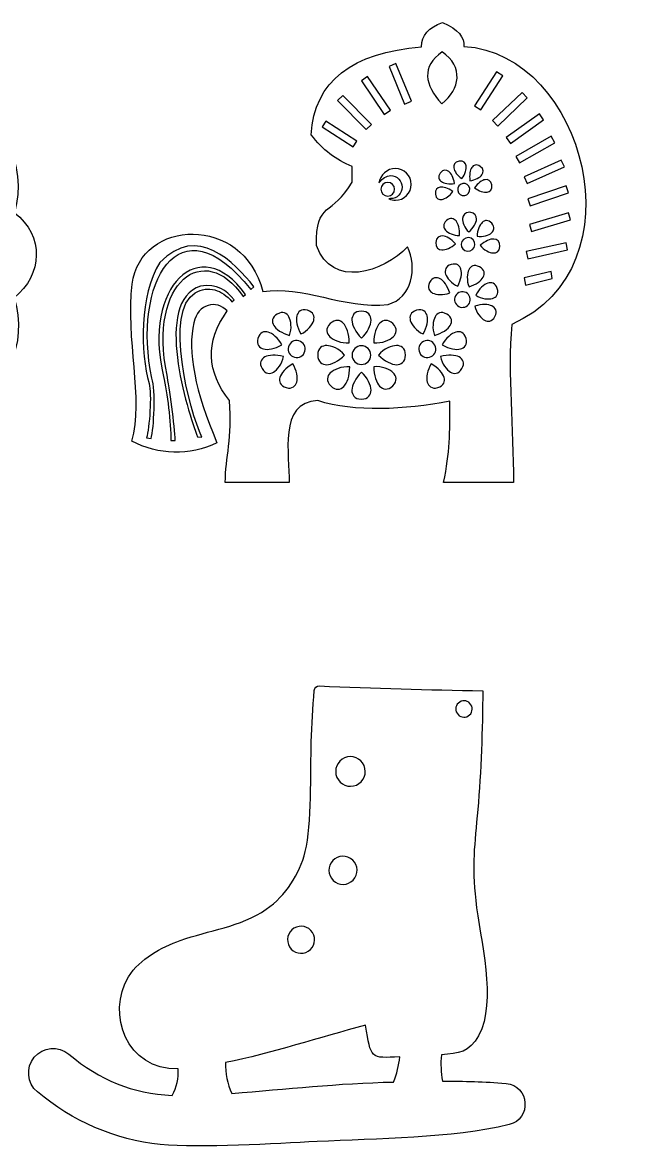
# Model space of a CAD drawing. Header units: centimetres. Extents: x 2 to 128, y -104 to 2.
# Drawn here: x 71.29 to 84.74, y -23.56 to 0.92 of the extents above; entities that cross this region are included whole.
import ezdxf

# ---------------------------------------------------------------- set-up
doc = ezdxf.new("R2010")
doc.units = ezdxf.units.CM
doc.header["$MEASUREMENT"] = 0
doc.layers.add('layer 1', color=7, linetype='Continuous')

msp = doc.modelspace()

# ---------------------------------------------------------------- linework, layer by layer
at = {"layer": 'layer 1', "color": 250}
for points, knots in [([(63.96083, -7.57743), (64.09123, -8.40445), (64.84397, -8.83688), (65.61331, -8.50475), (65.61331, -8.50475), (66.44072, -9.33908), (67.4989, -9.25009), (68.2629, -8.38622), (68.2629, -8.38622), (69.04592, -8.67471), (69.80002, -8.19363), (69.87358, -7.36822), (69.87358, -7.36822), (70.95176, -7.14973), (71.41906, -6.06521), (71.10772, -5.06725), (71.10772, -5.06725), (71.72603, -4.57216), (71.77179, -3.71559), (71.11471, -3.21948), (71.11471, -3.21948), (71.40516, -2.14892), (70.86692, -1.09057), (69.74808, -0.90458), (69.74808, -0.90458), (69.61888, -0.0811), (68.94807, 0.35148), (68.15832, 0.05763), (68.15832, 0.05763), (67.84353, 0.42274), (67.44468, 0.61819), (67.03364, 0.6576), (67.03364, 0.6576), (67.03943, 0.67625), (67.04254, 0.69604), (67.04254, 0.71659), (67.04254, 0.71659), (67.04254, 0.82635), (66.95358, 0.91531), (66.84382, 0.91531), (66.84382, 0.91531), (66.73407, 0.91531), (66.6451, 0.82635), (66.6451, 0.71659), (66.6451, 0.71659), (66.6451, 0.6934), (66.64909, 0.67114), (66.65639, 0.65045), (66.65639, 0.65045), (66.22525, 0.59338), (65.80474, 0.36979), (65.47736, -0.00521), (65.47736, -0.00521), (64.77102, 0.38745), (63.90138, -0.17379), (63.84578, -0.96743), (63.84578, -0.96743), (62.69207, -1.15576), (62.25431, -2.31635), (62.53492, -3.366), (62.53492, -3.366), (61.80345, -4.00767), (62.00421, -4.82334), (62.55932, -5.25559), (62.55932, -5.25559), (62.33416, -6.32259), (62.80063, -7.39158), (63.96083, -7.57743)], [0, 0, 0, 0, 0.05555556, 0.05555556, 0.05555556, 0.05555556, 0.11111111, 0.11111111, 0.11111111, 0.11111111, 0.16666667, 0.16666667, 0.16666667, 0.16666667, 0.22222222, 0.22222222, 0.22222222, 0.22222222, 0.27777778, 0.27777778, 0.27777778, 0.27777778, 0.33333333, 0.33333333, 0.33333333, 0.33333333, 0.38888889, 0.38888889, 0.38888889, 0.38888889, 0.44444444, 0.44444444, 0.44444444, 0.44444444, 0.5, 0.5, 0.5, 0.5, 0.55555556, 0.55555556, 0.55555556, 0.55555556, 0.61111111, 0.61111111, 0.61111111, 0.61111111, 0.66666667, 0.66666667, 0.66666667, 0.66666667, 0.72222222, 0.72222222, 0.72222222, 0.72222222, 0.77777778, 0.77777778, 0.77777778, 0.77777778, 0.83333333, 0.83333333, 0.83333333, 0.83333333, 0.88888889, 0.88888889, 0.88888889, 0.88888889, 1, 1, 1, 1]), ([(81.96283, -9.08262), (81.95989, -7.87783), (81.83219, -6.75577), (81.92197, -5.64574), (81.92197, -5.64574), (84.74299, -4.41634), (83.50586, 0.24093), (80.88507, 0.39685), (80.88507, 0.39685), (80.88947, 0.59094), (80.7735, 0.76892), (80.42027, 0.91531), (80.42027, 0.91531), (80.11439, 0.80988), (79.95591, 0.63639), (79.95994, 0.38791), (79.95994, 0.38791), (78.46581, 0.26039), (77.62825, -0.3486), (77.56436, -1.52497), (77.56436, -1.52497), (77.80793, -1.85354), (78.11245, -2.06772), (78.45135, -2.21751), (78.45135, -2.21751), (78.45135, -2.21751), (78.45137, -2.55273), (78.45137, -2.55273), (78.45137, -2.55273), (78.0384, -3.28711), (77.64686, -2.97658), (77.68258, -3.93367), (77.68258, -3.93367), (78.00394, -4.87027), (79.13542, -4.51896), (79.65806, -3.96049), (79.65806, -3.96049), (79.87761, -4.40691), (79.75537, -5.07788), (79.23345, -5.21191), (79.23345, -5.21191), (78.27285, -5.32251), (77.35448, -4.7825), (76.51607, -4.93481), (76.51607, -4.93481), (76.07707, -3.23489), (73.85338, -3.35183), (73.67334, -4.76929), (73.67334, -4.76929), (73.52435, -5.94921), (73.93853, -7.27212), (73.66442, -8.18389), (73.66442, -8.18389), (74.23673, -8.48176), (74.91857, -8.51772), (75.51473, -8.21965), (75.51473, -8.21965), (75.04208, -7.10262), (74.86702, -6.22594), (75.01415, -5.60954), (75.01415, -5.60954), (75.10232, -5.19764), (75.50366, -5.10391), (75.74082, -5.355), (75.74082, -5.355), (75.24918, -6.02926), (75.29984, -6.67708), (75.78552, -7.30366), (75.78552, -7.30366), (75.86151, -8.11412), (75.69678, -8.53183), (75.69678, -9.08307), (75.69678, -9.08307), (76.29205, -9.0831), (76.4822, -9.08312), (77.08166, -9.08315), (77.08166, -9.08315), (77.10493, -8.49739), (76.83205, -7.33737), (77.70737, -7.30364), (77.70737, -7.30364), (78.50195, -7.55942), (79.59597, -7.50864), (80.57669, -7.31258), (80.57669, -7.31258), (80.58302, -8.02681), (80.58168, -8.40699), (80.44102, -9.08469), (80.44102, -9.08469), (81.12293, -9.08376), (81.27458, -9.08356), (81.96283, -9.08262)], [0, 0, 0, 0, 0.04166667, 0.04166667, 0.04166667, 0.04166667, 0.08333333, 0.08333333, 0.08333333, 0.08333333, 0.125, 0.125, 0.125, 0.125, 0.16666667, 0.16666667, 0.16666667, 0.16666667, 0.20833333, 0.20833333, 0.20833333, 0.20833333, 0.25, 0.25, 0.25, 0.25, 0.29166667, 0.29166667, 0.29166667, 0.29166667, 0.33333333, 0.33333333, 0.33333333, 0.33333333, 0.375, 0.375, 0.375, 0.375, 0.41666667, 0.41666667, 0.41666667, 0.41666667, 0.45833333, 0.45833333, 0.45833333, 0.45833333, 0.5, 0.5, 0.5, 0.5, 0.54166667, 0.54166667, 0.54166667, 0.54166667, 0.58333333, 0.58333333, 0.58333333, 0.58333333, 0.625, 0.625, 0.625, 0.625, 0.66666667, 0.66666667, 0.66666667, 0.66666667, 0.70833333, 0.70833333, 0.70833333, 0.70833333, 0.75, 0.75, 0.75, 0.75, 0.79166667, 0.79166667, 0.79166667, 0.79166667, 0.83333333, 0.83333333, 0.83333333, 0.83333333, 0.875, 0.875, 0.875, 0.875, 0.91666667, 0.91666667, 0.91666667, 0.91666667, 1, 1, 1, 1]), ([(80.39998, -0.84954), (80.02745, -0.42948), (79.95131, -0.04794), (80.41307, 0.27675), (80.41307, 0.27675), (80.87483, -0.04794), (80.81272, -0.53675), (80.39998, -0.84954)], [0, 0, 0, 0, 0.33333333, 0.33333333, 0.33333333, 0.33333333, 1, 1, 1, 1]), ([(79.59307, -0.85728), (79.59307, -0.85728), (79.25818, -0.03815), (79.25818, -0.03815), (79.25818, -0.03815), (79.25818, -0.03815), (79.40709, 0.02274), (79.40709, 0.02274), (79.40709, 0.02274), (79.40709, 0.02274), (79.742, -0.79641), (79.742, -0.79641), (79.742, -0.79641), (79.742, -0.79641), (79.59307, -0.85728), (79.59307, -0.85728)], [0, 0, 0, 0, 0.2, 0.2, 0.2, 0.2, 0.4, 0.4, 0.4, 0.4, 0.6, 0.6, 0.6, 0.6, 1, 1, 1, 1]), ([(81.11336, -0.89801), (81.11336, -0.89801), (81.59411, -0.15503), (81.59411, -0.15503), (81.59411, -0.15503), (81.59411, -0.15503), (81.72917, -0.24244), (81.72917, -0.24244), (81.72917, -0.24244), (81.72917, -0.24244), (81.24844, -0.98541), (81.24844, -0.98541), (81.24844, -0.98541), (81.24844, -0.98541), (81.11336, -0.89801), (81.11336, -0.89801)], [0, 0, 0, 0, 0.2, 0.2, 0.2, 0.2, 0.4, 0.4, 0.4, 0.4, 0.6, 0.6, 0.6, 0.6, 1, 1, 1, 1]), ([(79.1519, -1.0817), (79.1519, -1.0817), (78.65546, -0.3491), (78.65546, -0.3491), (78.65546, -0.3491), (78.65546, -0.3491), (78.78865, -0.25886), (78.78865, -0.25886), (78.78865, -0.25886), (78.78865, -0.25886), (79.28508, -0.99143), (79.28508, -0.99143), (79.28508, -0.99143), (79.28508, -0.99143), (79.1519, -1.0817), (79.1519, -1.0817)], [0, 0, 0, 0, 0.2, 0.2, 0.2, 0.2, 0.4, 0.4, 0.4, 0.4, 0.6, 0.6, 0.6, 0.6, 1, 1, 1, 1]), ([(78.75837, -1.41126), (78.75837, -1.41126), (78.13712, -0.78105), (78.13712, -0.78105), (78.13712, -0.78105), (78.13712, -0.78105), (78.25169, -0.6681), (78.25169, -0.6681), (78.25169, -0.6681), (78.25169, -0.6681), (78.87296, -1.29831), (78.87296, -1.29831), (78.87296, -1.29831), (78.87296, -1.29831), (78.75837, -1.41126), (78.75837, -1.41126)], [0, 0, 0, 0, 0.2, 0.2, 0.2, 0.2, 0.4, 0.4, 0.4, 0.4, 0.6, 0.6, 0.6, 0.6, 1, 1, 1, 1]), ([(81.61935, -1.33394), (81.61935, -1.33394), (81.5082, -1.21761), (81.5082, -1.21761), (81.5082, -1.21761), (81.5082, -1.21761), (82.148, -0.60623), (82.148, -0.60623), (82.148, -0.60623), (82.148, -0.60623), (82.25915, -0.72255), (82.25915, -0.72255), (82.25915, -0.72255), (82.25915, -0.72255), (81.61935, -1.33394), (81.61935, -1.33394)], [0, 0, 0, 0, 0.2, 0.2, 0.2, 0.2, 0.4, 0.4, 0.4, 0.4, 0.6, 0.6, 0.6, 0.6, 1, 1, 1, 1]), ([(82.61664, -1.19744), (82.61664, -1.19744), (81.89778, -1.71357), (81.89778, -1.71357), (81.89778, -1.71357), (81.89778, -1.71357), (81.80395, -1.58289), (81.80395, -1.58289), (81.80395, -1.58289), (81.80395, -1.58289), (82.5228, -1.06676), (82.5228, -1.06676), (82.5228, -1.06676), (82.5228, -1.06676), (82.61664, -1.19744), (82.61664, -1.19744)], [0, 0, 0, 0, 0.2, 0.2, 0.2, 0.2, 0.4, 0.4, 0.4, 0.4, 0.6, 0.6, 0.6, 0.6, 1, 1, 1, 1]), ([(78.55342, -1.66417), (78.55342, -1.66417), (78.47398, -1.78687), (78.47398, -1.78687), (78.47398, -1.78687), (78.47398, -1.78687), (77.79907, -1.34992), (77.79907, -1.34992), (77.79907, -1.34992), (77.79907, -1.34992), (77.87851, -1.22722), (77.87851, -1.22722), (77.87851, -1.22722), (77.87851, -1.22722), (78.55342, -1.66417), (78.55342, -1.66417)], [0, 0, 0, 0, 0.2, 0.2, 0.2, 0.2, 0.4, 0.4, 0.4, 0.4, 0.6, 0.6, 0.6, 0.6, 1, 1, 1, 1]), ([(82.86258, -1.69709), (82.86258, -1.69709), (82.09307, -2.1341), (82.09307, -2.1341), (82.09307, -2.1341), (82.09307, -2.1341), (82.01361, -1.99421), (82.01361, -1.99421), (82.01361, -1.99421), (82.01361, -1.99421), (82.78312, -1.55718), (82.78312, -1.55718), (82.78312, -1.55718), (82.78312, -1.55718), (82.86258, -1.69709), (82.86258, -1.69709)], [0, 0, 0, 0, 0.2, 0.2, 0.2, 0.2, 0.4, 0.4, 0.4, 0.4, 0.6, 0.6, 0.6, 0.6, 1, 1, 1, 1]), ([(80.66434, -2.24662), (80.65399, -2.18374), (80.67716, -2.11541), (80.77766, -2.09887), (80.77766, -2.09887), (80.87814, -2.08235), (80.92196, -2.13968), (80.9323, -2.20255), (80.9323, -2.20255), (80.94264, -2.26539), (80.9115, -2.37838), (80.83966, -2.47602), (80.83966, -2.47602), (80.73991, -2.41935), (80.67466, -2.30948), (80.66434, -2.24662)], [0, 0, 0, 0, 0.2, 0.2, 0.2, 0.2, 0.4, 0.4, 0.4, 0.4, 0.6, 0.6, 0.6, 0.6, 1, 1, 1, 1]), ([(81.2743, -2.3946), (81.23721, -2.44633), (81.13002, -2.5159), (81.01547, -2.52246), (81.01547, -2.52246), (80.99437, -2.40311), (81.01654, -2.28802), (81.0537, -2.23628), (81.0537, -2.23628), (81.09084, -2.18453), (81.15554, -2.15255), (81.23826, -2.21194), (81.23826, -2.21194), (81.32103, -2.27129), (81.31148, -2.34285), (81.2743, -2.3946)], [0, 0, 0, 0, 0.2, 0.2, 0.2, 0.2, 0.4, 0.4, 0.4, 0.4, 0.6, 0.6, 0.6, 0.6, 1, 1, 1, 1]), ([(83.06666, -2.22094), (83.06666, -2.22094), (82.25933, -2.58334), (82.25933, -2.58334), (82.25933, -2.58334), (82.25933, -2.58334), (82.19343, -2.43656), (82.19343, -2.43656), (82.19343, -2.43656), (82.19343, -2.43656), (83.00078, -2.07416), (83.00078, -2.07416), (83.00078, -2.07416), (83.00078, -2.07416), (83.06666, -2.22094), (83.06666, -2.22094)], [0, 0, 0, 0, 0.2, 0.2, 0.2, 0.2, 0.4, 0.4, 0.4, 0.4, 0.6, 0.6, 0.6, 0.6, 1, 1, 1, 1]), ([(79.39351, -2.94925), (79.34398, -2.94925), (79.29689, -2.93885), (79.2543, -2.92014), (79.2543, -2.92014), (79.2543, -2.92014), (79.2913, -2.91295), (79.2913, -2.91295), (79.2913, -2.91295), (79.42937, -2.91295), (79.5413, -2.80104), (79.5413, -2.66297), (79.5413, -2.66297), (79.5413, -2.52493), (79.42937, -2.41296), (79.2913, -2.41296), (79.2913, -2.41296), (79.2018, -2.41296), (79.10328, -2.48002), (79.05913, -2.55073), (79.05913, -2.55073), (79.05913, -2.55073), (79.03196, -2.57082), (79.03196, -2.57082), (79.03196, -2.57082), (79.0598, -2.40616), (79.22209, -2.25608), (79.39351, -2.25608), (79.39351, -2.25608), (79.58492, -2.25608), (79.7401, -2.41125), (79.7401, -2.60267), (79.7401, -2.60267), (79.7401, -2.79408), (79.58493, -2.94925), (79.39351, -2.94925)], [0, 0, 0, 0, 0.1, 0.1, 0.1, 0.1, 0.2, 0.2, 0.2, 0.2, 0.3, 0.3, 0.3, 0.3, 0.4, 0.4, 0.4, 0.4, 0.5, 0.5, 0.5, 0.5, 0.6, 0.6, 0.6, 0.6, 0.7, 0.7, 0.7, 0.7, 0.8, 0.8, 0.8, 0.8, 1, 1, 1, 1]), ([(80.68022, -2.58044), (80.5696, -2.61092), (80.44577, -2.57934), (80.39402, -2.54225), (80.39402, -2.54225), (80.34227, -2.50509), (80.31032, -2.44039), (80.36967, -2.35764), (80.36967, -2.35764), (80.42904, -2.27492), (80.50056, -2.28447), (80.55235, -2.3216), (80.55235, -2.3216), (80.60408, -2.35874), (80.66197, -2.46064), (80.68022, -2.58044)], [0, 0, 0, 0, 0.2, 0.2, 0.2, 0.2, 0.4, 0.4, 0.4, 0.4, 0.6, 0.6, 0.6, 0.6, 1, 1, 1, 1]), ([(79.22814, -2.85959), (79.1453, -2.85959), (79.07814, -2.79244), (79.07814, -2.70959), (79.07814, -2.70959), (79.07814, -2.62674), (79.1453, -2.55959), (79.22814, -2.55959), (79.22814, -2.55959), (79.31098, -2.55959), (79.37814, -2.62674), (79.37814, -2.70959), (79.37814, -2.70959), (79.37814, -2.79244), (79.31098, -2.85959), (79.22814, -2.85959)], [0, 0, 0, 0, 0.2, 0.2, 0.2, 0.2, 0.4, 0.4, 0.4, 0.4, 0.6, 0.6, 0.6, 0.6, 1, 1, 1, 1]), ([(80.41035, -2.9299), (80.3475, -2.94026), (80.27914, -2.91707), (80.2626, -2.81661), (80.2626, -2.81661), (80.24608, -2.71609), (80.30341, -2.67228), (80.36631, -2.66197), (80.36631, -2.66197), (80.42915, -2.65165), (80.54207, -2.68272), (80.63972, -2.75458), (80.63972, -2.75458), (80.58308, -2.85433), (80.47319, -2.91958), (80.41035, -2.9299)], [0, 0, 0, 0, 0.2, 0.2, 0.2, 0.2, 0.4, 0.4, 0.4, 0.4, 0.6, 0.6, 0.6, 0.6, 1, 1, 1, 1]), ([(80.74853, -2.7363), (80.73671, -2.66419), (80.78552, -2.59613), (80.85762, -2.58427), (80.85762, -2.58427), (80.92975, -2.57243), (80.99781, -2.62124), (81.00967, -2.69336), (81.00967, -2.69336), (81.02153, -2.76547), (80.9727, -2.83355), (80.90054, -2.84539), (80.90054, -2.84539), (80.82847, -2.85725), (80.76039, -2.80842), (80.74853, -2.7363)], [0, 0, 0, 0, 0.2, 0.2, 0.2, 0.2, 0.4, 0.4, 0.4, 0.4, 0.6, 0.6, 0.6, 0.6, 1, 1, 1, 1]), ([(81.38778, -2.76918), (81.32492, -2.77949), (81.19995, -2.75288), (81.11433, -2.67654), (81.11433, -2.67654), (81.18382, -2.57719), (81.28089, -2.51154), (81.34371, -2.5012), (81.34371, -2.5012), (81.40657, -2.49088), (81.47494, -2.51401), (81.49146, -2.61451), (81.49146, -2.61451), (81.50798, -2.71501), (81.45064, -2.75882), (81.38778, -2.76918)], [0, 0, 0, 0, 0.2, 0.2, 0.2, 0.2, 0.4, 0.4, 0.4, 0.4, 0.6, 0.6, 0.6, 0.6, 1, 1, 1, 1]), ([(83.16009, -2.78772), (83.16009, -2.78772), (82.32077, -3.06821), (82.32077, -3.06821), (82.32077, -3.06821), (82.32077, -3.06821), (82.26977, -2.91563), (82.26977, -2.91563), (82.26977, -2.91563), (82.26977, -2.91563), (83.10909, -2.63513), (83.10909, -2.63513), (83.10909, -2.63513), (83.10909, -2.63513), (83.16009, -2.78772), (83.16009, -2.78772)], [0, 0, 0, 0, 0.2, 0.2, 0.2, 0.2, 0.4, 0.4, 0.4, 0.4, 0.6, 0.6, 0.6, 0.6, 1, 1, 1, 1]), ([(74.10021, -6.81766), (74.18851, -7.0708), (74.14552, -7.91277), (74.08541, -8.1265), (74.08541, -8.1265), (74.08541, -8.1265), (73.98497, -8.1128), (73.98497, -8.1128), (73.98497, -8.1128), (74.04508, -7.89909), (74.10514, -7.15804), (74.04015, -6.93136), (74.04015, -6.93136), (73.85411, -6.28236), (73.82682, -4.99331), (74.27671, -4.30363), (74.27671, -4.30363), (75.08005, -3.44676), (75.89914, -4.29593), (76.31882, -4.82695), (76.31882, -4.82695), (76.31882, -4.82695), (76.25136, -4.88771), (76.25136, -4.88771), (76.25136, -4.88771), (74.67624, -2.89508), (73.67334, -4.76931), (74.10021, -6.81766)], [0, 0, 0, 0, 0.125, 0.125, 0.125, 0.125, 0.25, 0.25, 0.25, 0.25, 0.375, 0.375, 0.375, 0.375, 0.5, 0.5, 0.5, 0.5, 0.625, 0.625, 0.625, 0.625, 0.75, 0.75, 0.75, 0.75, 1, 1, 1, 1]), ([(80.78816, -3.71206), (80.65968, -3.71788), (80.53218, -3.65256), (80.48485, -3.59907), (80.48485, -3.59907), (80.4375, -3.54562), (80.41867, -3.46693), (80.50417, -3.39128), (80.50417, -3.39128), (80.58963, -3.31559), (80.66542, -3.34378), (80.71279, -3.39728), (80.71279, -3.39728), (80.7601, -3.45077), (80.79807, -3.57651), (80.78816, -3.71206)], [0, 0, 0, 0, 0.2, 0.2, 0.2, 0.2, 0.4, 0.4, 0.4, 0.4, 0.6, 0.6, 0.6, 0.6, 1, 1, 1, 1]), ([(80.98847, -3.63754), (80.89352, -3.55079), (80.84956, -3.41445), (80.85387, -3.3432), (80.85387, -3.3432), (80.85821, -3.27188), (80.90054, -3.20292), (81.01448, -3.20988), (81.01448, -3.20988), (81.12844, -3.21679), (81.16209, -3.29039), (81.15777, -3.36166), (81.15777, -3.36166), (81.15343, -3.43293), (81.0913, -3.5487), (80.98847, -3.63754)], [0, 0, 0, 0, 0.2, 0.2, 0.2, 0.2, 0.4, 0.4, 0.4, 0.4, 0.6, 0.6, 0.6, 0.6, 1, 1, 1, 1]), ([(81.48388, -3.65668), (81.43041, -3.70401), (81.29593, -3.75341), (81.16908, -3.73204), (81.16908, -3.73204), (81.17571, -3.59631), (81.22859, -3.47611), (81.28207, -3.42874), (81.28207, -3.42874), (81.33556, -3.38141), (81.41423, -3.36255), (81.48988, -3.44805), (81.48988, -3.44805), (81.56557, -3.53352), (81.53737, -3.60935), (81.48388, -3.65668)], [0, 0, 0, 0, 0.2, 0.2, 0.2, 0.2, 0.4, 0.4, 0.4, 0.4, 0.6, 0.6, 0.6, 0.6, 1, 1, 1, 1]), ([(83.20221, -3.37482), (83.20221, -3.37482), (82.35373, -3.62621), (82.35373, -3.62621), (82.35373, -3.62621), (82.35373, -3.62621), (82.30802, -3.47195), (82.30802, -3.47195), (82.30802, -3.47195), (82.30802, -3.47195), (83.15652, -3.22056), (83.15652, -3.22056), (83.15652, -3.22056), (83.15652, -3.22056), (83.20221, -3.37482), (83.20221, -3.37482)], [0, 0, 0, 0, 0.2, 0.2, 0.2, 0.2, 0.4, 0.4, 0.4, 0.4, 0.6, 0.6, 0.6, 0.6, 1, 1, 1, 1]), ([(74.43044, -6.74933), (74.47631, -6.97342), (74.60598, -7.88897), (74.60598, -8.16656), (74.60598, -8.16656), (74.60598, -8.16656), (74.51438, -8.17094), (74.51438, -8.17094), (74.51438, -8.17094), (74.51438, -7.78639), (74.43729, -7.12634), (74.35337, -6.77521), (74.35337, -6.77521), (73.88818, -4.82904), (75.14595, -3.60866), (76.13442, -4.99573), (76.13442, -4.99573), (76.13442, -4.99573), (76.08208, -5.03635), (76.08208, -5.03635), (76.08208, -5.03635), (75.24799, -3.81566), (74.0109, -4.70045), (74.43044, -6.74933)], [0, 0, 0, 0, 0.14285714, 0.14285714, 0.14285714, 0.14285714, 0.28571429, 0.28571429, 0.28571429, 0.28571429, 0.42857143, 0.42857143, 0.42857143, 0.42857143, 0.57142857, 0.57142857, 0.57142857, 0.57142857, 0.71428571, 0.71428571, 0.71428571, 0.71428571, 1, 1, 1, 1]), ([(80.40624, -4.02694), (80.33497, -4.0226), (80.26599, -3.9803), (80.27294, -3.86634), (80.27294, -3.86634), (80.27987, -3.75236), (80.35348, -3.71873), (80.42473, -3.72304), (80.42473, -3.72304), (80.496, -3.7274), (80.61178, -3.78951), (80.70059, -3.89234), (80.70059, -3.89234), (80.61385, -3.98731), (80.47753, -4.03126), (80.40624, -4.02694)], [0, 0, 0, 0, 0.2, 0.2, 0.2, 0.2, 0.4, 0.4, 0.4, 0.4, 0.6, 0.6, 0.6, 0.6, 1, 1, 1, 1]), ([(80.96317, -4.05649), (80.8814, -4.05153), (80.81913, -3.98121), (80.8241, -3.89942), (80.8241, -3.89942), (80.82908, -3.81763), (80.8994, -3.7554), (80.98117, -3.76036), (80.98117, -3.76036), (81.06296, -3.76535), (81.12519, -3.83567), (81.12021, -3.91744), (81.12021, -3.91744), (81.11524, -3.99923), (81.04494, -4.06148), (80.96317, -4.05649)], [0, 0, 0, 0, 0.2, 0.2, 0.2, 0.2, 0.4, 0.4, 0.4, 0.4, 0.6, 0.6, 0.6, 0.6, 1, 1, 1, 1]), ([(81.51471, -4.09434), (81.44346, -4.09002), (81.31345, -4.02984), (81.23885, -3.92506), (81.23885, -3.92506), (81.33949, -3.83378), (81.46193, -3.78615), (81.5332, -3.7905), (81.5332, -3.7905), (81.60451, -3.79482), (81.67345, -3.83713), (81.66652, -3.95111), (81.66652, -3.95111), (81.65961, -4.06505), (81.586, -4.0987), (81.51471, -4.09434)], [0, 0, 0, 0, 0.2, 0.2, 0.2, 0.2, 0.4, 0.4, 0.4, 0.4, 0.6, 0.6, 0.6, 0.6, 1, 1, 1, 1]), ([(83.13747, -4.02698), (83.13747, -4.02698), (82.27366, -4.21929), (82.27366, -4.21929), (82.27366, -4.21929), (82.27366, -4.21929), (82.23871, -4.06225), (82.23871, -4.06225), (82.23871, -4.06225), (82.23871, -4.06225), (83.1025, -3.86994), (83.1025, -3.86994), (83.1025, -3.86994), (83.1025, -3.86994), (83.13747, -4.02698), (83.13747, -4.02698)], [0, 0, 0, 0, 0.2, 0.2, 0.2, 0.2, 0.4, 0.4, 0.4, 0.4, 0.6, 0.6, 0.6, 0.6, 1, 1, 1, 1]), ([(80.48611, -4.55361), (80.46164, -4.47542), (80.47883, -4.38425), (80.6038, -4.34515), (80.6038, -4.34515), (80.72876, -4.30604), (80.79489, -4.37117), (80.81931, -4.44938), (80.81931, -4.44938), (80.84378, -4.52748), (80.82446, -4.67693), (80.75051, -4.8141), (80.75051, -4.8141), (80.61336, -4.7599), (80.51057, -4.63175), (80.48611, -4.55361)], [0, 0, 0, 0, 0.2, 0.2, 0.2, 0.2, 0.4, 0.4, 0.4, 0.4, 0.6, 0.6, 0.6, 0.6, 1, 1, 1, 1]), ([(80.99512, -4.8301), (80.93644, -4.69479), (80.95437, -4.53147), (80.99234, -4.45892), (80.99234, -4.45892), (81.03033, -4.38636), (81.10697, -4.33404), (81.22298, -4.39475), (81.22298, -4.39475), (81.33901, -4.45548), (81.33968, -4.54826), (81.30169, -4.62082), (81.30169, -4.62082), (81.26372, -4.69339), (81.14439, -4.7854), (80.99512, -4.8301)], [0, 0, 0, 0, 0.2, 0.2, 0.2, 0.2, 0.4, 0.4, 0.4, 0.4, 0.6, 0.6, 0.6, 0.6, 1, 1, 1, 1]), ([(80.20313, -4.96447), (80.13056, -4.92648), (80.07822, -4.84988), (80.13897, -4.73381), (80.13897, -4.73381), (80.1997, -4.61782), (80.29248, -4.61716), (80.36505, -4.65512), (80.36505, -4.65512), (80.4376, -4.69309), (80.52961, -4.81244), (80.5743, -4.96169), (80.5743, -4.96169), (80.43902, -5.02038), (80.27568, -5.00246), (80.20313, -4.96447)], [0, 0, 0, 0, 0.2, 0.2, 0.2, 0.2, 0.4, 0.4, 0.4, 0.4, 0.6, 0.6, 0.6, 0.6, 1, 1, 1, 1]), ([(82.22414, -4.79408), (82.22414, -4.79408), (82.19643, -4.63591), (82.19643, -4.63591), (82.19643, -4.63591), (82.19643, -4.63591), (82.77691, -4.49294), (82.77691, -4.49294), (82.77691, -4.49294), (82.77691, -4.49294), (82.80464, -4.65111), (82.80464, -4.65111), (82.80464, -4.65111), (82.80464, -4.65111), (82.22414, -4.79408), (82.22414, -4.79408)], [0, 0, 0, 0, 0.2, 0.2, 0.2, 0.2, 0.4, 0.4, 0.4, 0.4, 0.6, 0.6, 0.6, 0.6, 1, 1, 1, 1]), ([(75.89083, -5.11194), (75.89083, -5.11194), (75.84068, -5.15313), (75.84068, -5.15313), (75.84068, -5.15313), (75.62609, -4.89204), (75.32427, -4.79714), (75.04506, -4.9581), (75.04506, -4.9581), (74.3559, -5.3567), (74.91665, -7.53414), (75.18965, -8.09521), (75.18965, -8.09521), (75.18965, -8.09521), (75.09332, -8.09048), (75.09332, -8.09048), (75.09332, -8.09048), (74.87631, -7.53238), (74.12431, -5.14804), (75.15428, -4.81757), (75.15428, -4.81757), (75.52975, -4.75637), (75.71245, -4.90175), (75.89083, -5.11194)], [0, 0, 0, 0, 0.14285714, 0.14285714, 0.14285714, 0.14285714, 0.28571429, 0.28571429, 0.28571429, 0.28571429, 0.42857143, 0.42857143, 0.42857143, 0.42857143, 0.57142857, 0.57142857, 0.57142857, 0.57142857, 0.71428571, 0.71428571, 0.71428571, 0.71428571, 1, 1, 1, 1]), ([(81.50456, -5.08257), (81.42639, -5.10703), (81.26251, -5.0956), (81.13981, -5.01375), (81.13981, -5.01375), (81.21037, -4.87479), (81.32214, -4.77379), (81.4003, -4.74932), (81.4003, -4.74932), (81.47847, -4.72491), (81.56969, -4.74208), (81.60877, -4.86707), (81.60877, -4.86707), (81.64785, -4.99202), (81.58276, -5.05812), (81.50456, -5.08257)], [0, 0, 0, 0, 0.2, 0.2, 0.2, 0.2, 0.4, 0.4, 0.4, 0.4, 0.6, 0.6, 0.6, 0.6, 1, 1, 1, 1]), ([(80.77208, -5.25669), (80.68881, -5.21311), (80.65664, -5.11032), (80.70026, -5.02706), (80.70026, -5.02706), (80.7438, -4.94383), (80.84662, -4.91167), (80.92983, -4.95521), (80.92983, -4.95521), (81.0131, -4.99883), (81.04527, -5.10162), (81.00169, -5.18487), (81.00169, -5.18487), (80.95812, -5.26808), (80.85529, -5.30025), (80.77208, -5.25669)], [0, 0, 0, 0, 0.2, 0.2, 0.2, 0.2, 0.4, 0.4, 0.4, 0.4, 0.6, 0.6, 0.6, 0.6, 1, 1, 1, 1]), ([(77.09145, -5.8855), (76.92728, -5.84249), (76.79394, -5.74689), (76.74985, -5.66938), (76.74985, -5.66938), (76.70576, -5.59182), (76.70298, -5.49081), (76.82694, -5.42033), (76.82694, -5.42033), (76.95089, -5.34985), (77.03627, -5.40387), (77.08038, -5.48143), (77.08038, -5.48143), (77.12445, -5.55894), (77.15017, -5.73601), (77.09145, -5.8855)], [0, 0, 0, 0, 0.2, 0.2, 0.2, 0.2, 0.4, 0.4, 0.4, 0.4, 0.6, 0.6, 0.6, 0.6, 1, 1, 1, 1]), ([(77.61775, -5.56123), (77.59411, -5.64722), (77.48711, -5.79061), (77.33986, -5.85479), (77.33986, -5.85479), (77.2542, -5.7083), (77.2275, -5.54642), (77.25116, -5.46043), (77.25116, -5.46043), (77.27481, -5.3744), (77.34426, -5.30102), (77.48174, -5.33883), (77.48174, -5.33883), (77.61923, -5.37663), (77.64141, -5.47523), (77.61775, -5.56123)], [0, 0, 0, 0, 0.2, 0.2, 0.2, 0.2, 0.4, 0.4, 0.4, 0.4, 0.6, 0.6, 0.6, 0.6, 1, 1, 1, 1]), ([(78.65617, -5.94463), (78.52329, -5.81494), (78.44817, -5.65188), (78.44817, -5.55432), (78.44817, -5.55432), (78.44817, -5.45672), (78.50017, -5.35914), (78.65617, -5.35914), (78.65617, -5.35914), (78.81219, -5.35914), (78.86418, -5.45672), (78.86418, -5.55432), (78.86418, -5.55432), (78.86418, -5.65188), (78.79289, -5.8342), (78.65617, -5.94463)], [0, 0, 0, 0, 0.2, 0.2, 0.2, 0.2, 0.4, 0.4, 0.4, 0.4, 0.6, 0.6, 0.6, 0.6, 1, 1, 1, 1]), ([(79.99653, -5.85481), (79.84929, -5.79059), (79.74226, -5.64722), (79.71862, -5.56123), (79.71862, -5.56123), (79.69501, -5.47523), (79.71714, -5.37665), (79.85464, -5.33883), (79.85464, -5.33883), (79.99213, -5.30104), (80.06158, -5.37442), (80.08524, -5.46043), (80.08524, -5.46043), (80.10887, -5.54639), (80.08222, -5.7083), (79.99653, -5.85481)], [0, 0, 0, 0, 0.2, 0.2, 0.2, 0.2, 0.4, 0.4, 0.4, 0.4, 0.6, 0.6, 0.6, 0.6, 1, 1, 1, 1]), ([(80.24497, -5.8855), (80.18622, -5.73598), (80.21195, -5.55892), (80.25604, -5.48143), (80.25604, -5.48143), (80.3001, -5.40387), (80.38548, -5.34987), (80.50946, -5.42035), (80.50946, -5.42035), (80.63341, -5.49081), (80.63063, -5.59182), (80.58653, -5.66938), (80.58653, -5.66938), (80.54246, -5.74689), (80.40912, -5.84251), (80.24497, -5.8855)], [0, 0, 0, 0, 0.2, 0.2, 0.2, 0.2, 0.4, 0.4, 0.4, 0.4, 0.6, 0.6, 0.6, 0.6, 1, 1, 1, 1]), ([(81.33153, -5.55507), (81.25896, -5.5171), (81.15116, -5.39313), (81.12223, -5.24848), (81.12223, -5.24848), (81.27041, -5.20013), (81.4209, -5.20776), (81.49341, -5.2457), (81.49341, -5.2457), (81.56602, -5.28371), (81.61833, -5.36035), (81.5576, -5.47636), (81.5576, -5.47636), (81.49685, -5.59235), (81.4041, -5.59304), (81.33153, -5.55507)], [0, 0, 0, 0, 0.2, 0.2, 0.2, 0.2, 0.4, 0.4, 0.4, 0.4, 0.6, 0.6, 0.6, 0.6, 1, 1, 1, 1]), ([(78.39075, -6.04418), (78.21597, -6.06279), (78.03664, -5.98428), (77.96766, -5.91528), (77.96766, -5.91528), (77.89864, -5.84626), (77.86641, -5.74051), (77.97674, -5.63019), (77.97674, -5.63019), (78.08705, -5.51986), (78.1928, -5.55209), (78.26182, -5.62111), (78.26182, -5.62111), (78.33081, -5.69011), (78.393, -5.85852), (78.39075, -6.04418)], [0, 0, 0, 0, 0.2, 0.2, 0.2, 0.2, 0.4, 0.4, 0.4, 0.4, 0.6, 0.6, 0.6, 0.6, 1, 1, 1, 1]), ([(78.92615, -6.04418), (78.9239, -5.85852), (78.98609, -5.69011), (79.05507, -5.62111), (79.05507, -5.62111), (79.12409, -5.55209), (79.22984, -5.51986), (79.34015, -5.63019), (79.34015, -5.63019), (79.45049, -5.74051), (79.41826, -5.84626), (79.34924, -5.91528), (79.34924, -5.91528), (79.28025, -5.98428), (79.10092, -6.06279), (78.92615, -6.04418)], [0, 0, 0, 0, 0.2, 0.2, 0.2, 0.2, 0.4, 0.4, 0.4, 0.4, 0.6, 0.6, 0.6, 0.6, 1, 1, 1, 1]), ([(76.92253, -6.09218), (76.77604, -6.17784), (76.61414, -6.20454), (76.52817, -6.1809), (76.52817, -6.1809), (76.44214, -6.15725), (76.36876, -6.08778), (76.40657, -5.9503), (76.40657, -5.9503), (76.44437, -5.81281), (76.54297, -5.79063), (76.62898, -5.81429), (76.62898, -5.81429), (76.71496, -5.83793), (76.85834, -5.94493), (76.92253, -6.09218)], [0, 0, 0, 0, 0.2, 0.2, 0.2, 0.2, 0.4, 0.4, 0.4, 0.4, 0.6, 0.6, 0.6, 0.6, 1, 1, 1, 1]), ([(80.41388, -6.0922), (80.47806, -5.94495), (80.62145, -5.83795), (80.70742, -5.81427), (80.70742, -5.81427), (80.79343, -5.79061), (80.892, -5.81281), (80.92981, -5.9503), (80.92981, -5.9503), (80.96763, -6.08778), (80.89425, -6.15723), (80.80824, -6.1809), (80.80824, -6.1809), (80.72226, -6.20454), (80.56036, -6.17784), (80.41388, -6.0922)], [0, 0, 0, 0, 0.2, 0.2, 0.2, 0.2, 0.4, 0.4, 0.4, 0.4, 0.6, 0.6, 0.6, 0.6, 1, 1, 1, 1]), ([(77.20016, -6.36088), (77.1015, -6.33374), (77.04353, -6.23178), (77.07065, -6.13312), (77.07065, -6.13312), (77.09777, -6.03447), (77.19975, -5.97649), (77.29841, -6.00362), (77.29841, -6.00362), (77.39705, -6.03074), (77.45504, -6.1327), (77.42792, -6.23138), (77.42792, -6.23138), (77.40077, -6.33003), (77.29881, -6.38801), (77.20016, -6.36088)], [0, 0, 0, 0, 0.2, 0.2, 0.2, 0.2, 0.4, 0.4, 0.4, 0.4, 0.6, 0.6, 0.6, 0.6, 1, 1, 1, 1]), ([(77.90046, -6.52159), (77.80286, -6.52159), (77.70528, -6.46959), (77.70528, -6.31359), (77.70528, -6.31359), (77.70528, -6.15757), (77.80286, -6.10558), (77.90046, -6.10558), (77.90046, -6.10558), (77.99802, -6.10558), (78.18034, -6.17687), (78.29077, -6.31359), (78.29077, -6.31359), (78.16108, -6.44647), (77.99802, -6.52159), (77.90046, -6.52159)], [0, 0, 0, 0, 0.2, 0.2, 0.2, 0.2, 0.4, 0.4, 0.4, 0.4, 0.6, 0.6, 0.6, 0.6, 1, 1, 1, 1]), ([(78.6559, -6.51686), (78.54395, -6.51686), (78.4532, -6.42611), (78.4532, -6.31416), (78.4532, -6.31416), (78.4532, -6.20221), (78.54395, -6.11146), (78.6559, -6.11146), (78.6559, -6.11146), (78.76786, -6.11146), (78.85861, -6.20221), (78.85861, -6.31416), (78.85861, -6.31416), (78.85861, -6.42611), (78.76786, -6.51686), (78.6559, -6.51686)], [0, 0, 0, 0, 0.2, 0.2, 0.2, 0.2, 0.4, 0.4, 0.4, 0.4, 0.6, 0.6, 0.6, 0.6, 1, 1, 1, 1]), ([(79.41795, -6.52159), (79.32039, -6.52159), (79.15733, -6.44647), (79.02764, -6.31359), (79.02764, -6.31359), (79.13808, -6.17687), (79.32039, -6.10558), (79.41795, -6.10558), (79.41795, -6.10558), (79.51555, -6.10558), (79.61314, -6.15757), (79.61314, -6.31359), (79.61314, -6.31359), (79.61314, -6.46959), (79.51555, -6.52159), (79.41795, -6.52159)], [0, 0, 0, 0, 0.2, 0.2, 0.2, 0.2, 0.4, 0.4, 0.4, 0.4, 0.6, 0.6, 0.6, 0.6, 1, 1, 1, 1]), ([(79.90846, -6.23135), (79.88136, -6.1327), (79.93935, -6.03074), (80.03797, -6.00362), (80.03797, -6.00362), (80.13664, -5.97649), (80.2386, -6.03445), (80.26577, -6.13312), (80.26577, -6.13312), (80.29289, -6.23178), (80.23487, -6.33374), (80.13626, -6.36086), (80.13626, -6.36086), (80.0376, -6.38801), (79.93562, -6.33003), (79.90846, -6.23135)], [0, 0, 0, 0, 0.2, 0.2, 0.2, 0.2, 0.4, 0.4, 0.4, 0.4, 0.6, 0.6, 0.6, 0.6, 1, 1, 1, 1]), ([(76.74521, -6.68539), (76.66765, -6.7295), (76.56664, -6.73228), (76.49616, -6.6083), (76.49616, -6.6083), (76.42568, -6.48437), (76.4797, -6.39899), (76.55726, -6.35488), (76.55726, -6.35488), (76.63477, -6.31082), (76.79825, -6.29683), (76.96133, -6.3438), (76.96133, -6.3438), (76.93536, -6.50231), (76.82272, -6.64133), (76.74521, -6.68539)], [0, 0, 0, 0, 0.2, 0.2, 0.2, 0.2, 0.4, 0.4, 0.4, 0.4, 0.6, 0.6, 0.6, 0.6, 1, 1, 1, 1]), ([(80.84023, -6.60833), (80.76973, -6.7323), (80.66872, -6.7295), (80.59121, -6.68541), (80.59121, -6.68541), (80.51367, -6.64133), (80.40103, -6.50229), (80.37504, -6.3438), (80.37504, -6.3438), (80.53814, -6.29683), (80.70162, -6.31084), (80.77912, -6.35488), (80.77912, -6.35488), (80.85667, -6.39899), (80.91071, -6.48437), (80.84023, -6.60833)], [0, 0, 0, 0, 0.2, 0.2, 0.2, 0.2, 0.4, 0.4, 0.4, 0.4, 0.6, 0.6, 0.6, 0.6, 1, 1, 1, 1]), ([(77.01943, -7.02012), (76.88193, -6.98232), (76.85978, -6.88372), (76.88341, -6.79771), (76.88341, -6.79771), (76.90707, -6.71173), (77.01278, -6.58625), (77.1613, -6.50416), (77.1613, -6.50416), (77.25503, -6.6346), (77.27368, -6.81253), (77.25002, -6.89852), (77.25002, -6.89852), (77.22637, -6.98455), (77.15692, -7.05792), (77.01943, -7.02012)], [0, 0, 0, 0, 0.2, 0.2, 0.2, 0.2, 0.4, 0.4, 0.4, 0.4, 0.6, 0.6, 0.6, 0.6, 1, 1, 1, 1]), ([(77.98793, -6.98509), (77.8776, -6.87476), (77.90983, -6.76899), (77.97885, -6.69999), (77.97885, -6.69999), (78.04783, -6.63099), (78.22716, -6.5525), (78.40193, -6.57109), (78.40193, -6.57109), (78.40418, -6.75675), (78.34199, -6.92515), (78.27301, -6.99415), (78.27301, -6.99415), (78.20399, -7.06315), (78.09824, -7.0954), (77.98793, -6.98509)], [0, 0, 0, 0, 0.2, 0.2, 0.2, 0.2, 0.4, 0.4, 0.4, 0.4, 0.6, 0.6, 0.6, 0.6, 1, 1, 1, 1]), ([(79.05209, -6.98984), (78.98311, -6.92084), (78.92092, -6.75243), (78.92317, -6.56677), (78.92317, -6.56677), (79.09794, -6.54816), (79.27728, -6.62667), (79.34626, -6.69567), (79.34626, -6.69567), (79.41528, -6.76469), (79.44751, -6.87044), (79.33717, -6.98075), (79.33717, -6.98075), (79.22686, -7.09109), (79.12111, -7.05886), (79.05209, -6.98984)], [0, 0, 0, 0, 0.2, 0.2, 0.2, 0.2, 0.4, 0.4, 0.4, 0.4, 0.6, 0.6, 0.6, 0.6, 1, 1, 1, 1]), ([(80.08637, -6.89852), (80.0627, -6.81253), (80.08134, -6.63462), (80.1751, -6.50416), (80.1751, -6.50416), (80.32362, -6.58625), (80.42933, -6.71173), (80.45296, -6.79769), (80.45296, -6.79769), (80.47664, -6.88372), (80.45444, -6.98234), (80.31697, -7.02012), (80.31697, -7.02012), (80.17949, -7.05792), (80.11001, -6.98457), (80.08637, -6.89852)], [0, 0, 0, 0, 0.2, 0.2, 0.2, 0.2, 0.4, 0.4, 0.4, 0.4, 0.6, 0.6, 0.6, 0.6, 1, 1, 1, 1]), ([(78.44813, -7.07532), (78.44813, -6.97775), (78.52325, -6.8147), (78.65613, -6.68501), (78.65613, -6.68501), (78.79285, -6.79544), (78.86414, -6.97775), (78.86414, -7.07532), (78.86414, -7.07532), (78.86414, -7.17292), (78.81215, -7.2705), (78.65613, -7.2705), (78.65613, -7.2705), (78.50012, -7.2705), (78.44813, -7.17292), (78.44813, -7.07532)], [0, 0, 0, 0, 0.2, 0.2, 0.2, 0.2, 0.4, 0.4, 0.4, 0.4, 0.6, 0.6, 0.6, 0.6, 1, 1, 1, 1]), ([(74.71947, -19.03707), (74.30747, -19.18548), (73.83605, -19.4313), (73.5957, -19.82706), (73.5957, -19.82706), (73.10697, -20.63183), (73.54745, -21.85662), (74.6737, -21.82836), (74.6737, -21.82836), (74.68337, -22.03325), (74.64325, -22.22597), (74.544, -22.40544), (74.544, -22.40544), (73.66827, -22.36398), (72.97478, -22.07387), (72.29736, -21.50866), (72.29736, -21.50866), (72.07085, -21.31975), (71.73414, -21.35008), (71.54511, -21.57648), (71.54511, -21.57648), (71.35606, -21.80284), (71.38621, -22.1396), (71.6125, -22.32876), (71.6125, -22.32876), (72.36863, -22.96082), (73.30071, -23.37353), (74.28429, -23.4707), (74.28429, -23.4707), (75.17224, -23.55843), (76.78281, -23.45153), (77.69484, -23.4079), (77.69484, -23.4079), (78.99362, -23.34576), (80.61122, -23.33841), (81.86411, -23.0406), (81.86411, -23.0406), (82.36262, -22.9221), (82.30914, -22.18986), (81.79867, -22.1451), (81.79867, -22.1451), (81.32702, -22.10374), (80.89413, -22.09345), (80.41841, -22.09615), (80.41841, -22.09615), (80.38293, -21.90623), (80.37504, -21.71402), (80.3946, -21.52176), (80.3946, -21.52176), (80.76991, -21.49457), (81.00087, -21.4728), (81.20241, -21.10649), (81.20241, -21.10649), (81.61038, -20.36493), (81.23351, -19.00494), (81.13962, -18.16872), (81.13962, -18.16872), (81.05241, -17.39199), (81.11624, -16.95707), (81.18478, -16.18961), (81.18478, -16.18961), (81.25797, -15.37018), (81.28879, -14.44066), (81.29341, -13.60968), (81.29341, -13.60968), (80.10869, -13.58984), (78.92496, -13.55464), (77.74113, -13.50439), (77.74113, -13.50439), (77.68306, -13.50193), (77.63354, -13.54598), (77.62921, -13.60394), (77.62921, -13.60394), (77.60133, -13.97617), (77.57729, -14.34901), (77.5654, -14.72165), (77.5654, -14.72165), (77.54502, -15.36048), (77.58229, -16.52182), (77.43475, -17.10181), (77.43475, -17.10181), (77.30654, -17.60586), (77.01643, -18.05875), (76.58798, -18.35759), (76.58798, -18.35759), (76.02733, -18.74865), (75.33506, -18.8154), (74.71947, -19.03707)], [0, 0, 0, 0, 0.04347826, 0.04347826, 0.04347826, 0.04347826, 0.08695652, 0.08695652, 0.08695652, 0.08695652, 0.13043478, 0.13043478, 0.13043478, 0.13043478, 0.17391304, 0.17391304, 0.17391304, 0.17391304, 0.2173913, 0.2173913, 0.2173913, 0.2173913, 0.26086957, 0.26086957, 0.26086957, 0.26086957, 0.30434783, 0.30434783, 0.30434783, 0.30434783, 0.34782609, 0.34782609, 0.34782609, 0.34782609, 0.39130435, 0.39130435, 0.39130435, 0.39130435, 0.43478261, 0.43478261, 0.43478261, 0.43478261, 0.47826087, 0.47826087, 0.47826087, 0.47826087, 0.52173913, 0.52173913, 0.52173913, 0.52173913, 0.56521739, 0.56521739, 0.56521739, 0.56521739, 0.60869565, 0.60869565, 0.60869565, 0.60869565, 0.65217391, 0.65217391, 0.65217391, 0.65217391, 0.69565217, 0.69565217, 0.69565217, 0.69565217, 0.73913043, 0.73913043, 0.73913043, 0.73913043, 0.7826087, 0.7826087, 0.7826087, 0.7826087, 0.82608696, 0.82608696, 0.82608696, 0.82608696, 0.86956522, 0.86956522, 0.86956522, 0.86956522, 0.91304348, 0.91304348, 0.91304348, 0.91304348, 1, 1, 1, 1]), ([(81.00723, -14.13563), (80.93549, -14.20309), (80.82262, -14.1996), (80.75516, -14.12786), (80.75516, -14.12786), (80.68771, -14.05611), (80.69121, -13.94324), (80.76295, -13.87579), (80.76295, -13.87579), (80.8347, -13.80835), (80.94756, -13.81184), (81.01502, -13.88357), (81.01502, -13.88357), (81.08246, -13.95531), (81.07896, -14.06819), (81.00723, -14.13563)], [0, 0, 0, 0, 0.2, 0.2, 0.2, 0.2, 0.4, 0.4, 0.4, 0.4, 0.6, 0.6, 0.6, 0.6, 1, 1, 1, 1]), ([(78.73325, -15.29646), (78.77021, -15.47048), (78.65908, -15.6415), (78.48506, -15.67846), (78.48506, -15.67846), (78.31105, -15.7154), (78.14002, -15.60431), (78.10307, -15.4303), (78.10307, -15.4303), (78.06611, -15.25628), (78.17724, -15.08526), (78.35127, -15.04832), (78.35127, -15.04832), (78.52527, -15.01136), (78.6963, -15.12244), (78.73325, -15.29646)], [0, 0, 0, 0, 0.2, 0.2, 0.2, 0.2, 0.4, 0.4, 0.4, 0.4, 0.6, 0.6, 0.6, 0.6, 1, 1, 1, 1]), ([(78.51237, -17.67534), (78.42175, -17.81792), (78.23269, -17.85999), (78.09013, -17.76934), (78.09013, -17.76934), (77.94755, -17.67869), (77.90547, -17.48962), (77.99612, -17.34709), (77.99612, -17.34709), (78.08677, -17.20451), (78.27584, -17.16243), (78.41836, -17.2531), (78.41836, -17.2531), (78.56094, -17.34371), (78.60302, -17.53276), (78.51237, -17.67534)], [0, 0, 0, 0, 0.2, 0.2, 0.2, 0.2, 0.4, 0.4, 0.4, 0.4, 0.6, 0.6, 0.6, 0.6, 1, 1, 1, 1]), ([(77.50072, -19.27055), (77.36275, -19.35647), (77.18129, -19.31423), (77.09541, -19.17626), (77.09541, -19.17626), (77.00951, -19.03828), (77.05174, -18.85682), (77.18972, -18.77094), (77.18972, -18.77094), (77.32769, -18.68504), (77.50916, -18.72727), (77.59503, -18.86525), (77.59503, -18.86525), (77.68093, -19.00319), (77.63871, -19.18469), (77.50072, -19.27055)], [0, 0, 0, 0, 0.2, 0.2, 0.2, 0.2, 0.4, 0.4, 0.4, 0.4, 0.6, 0.6, 0.6, 0.6, 1, 1, 1, 1]), ([(78.74613, -20.87946), (78.86646, -21.61326), (78.84386, -21.60125), (79.49032, -21.5666), (79.49032, -21.5666), (79.46771, -21.7541), (79.42316, -21.93701), (79.35652, -22.11369), (79.35652, -22.11369), (78.14576, -22.14154), (77.03516, -22.26464), (75.83778, -22.36343), (75.83778, -22.36343), (75.74274, -22.15081), (75.69821, -21.92526), (75.70159, -21.69224), (75.70159, -21.69224), (76.71185, -21.4876), (77.73872, -21.14307), (78.74613, -20.87946)], [0, 0, 0, 0, 0.16666667, 0.16666667, 0.16666667, 0.16666667, 0.33333333, 0.33333333, 0.33333333, 0.33333333, 0.5, 0.5, 0.5, 0.5, 0.66666667, 0.66666667, 0.66666667, 0.66666667, 1, 1, 1, 1])]:
    msp.add_open_spline(points, degree=3, knots=knots, dxfattribs=at)

doc.saveas('drawing.dxf')
